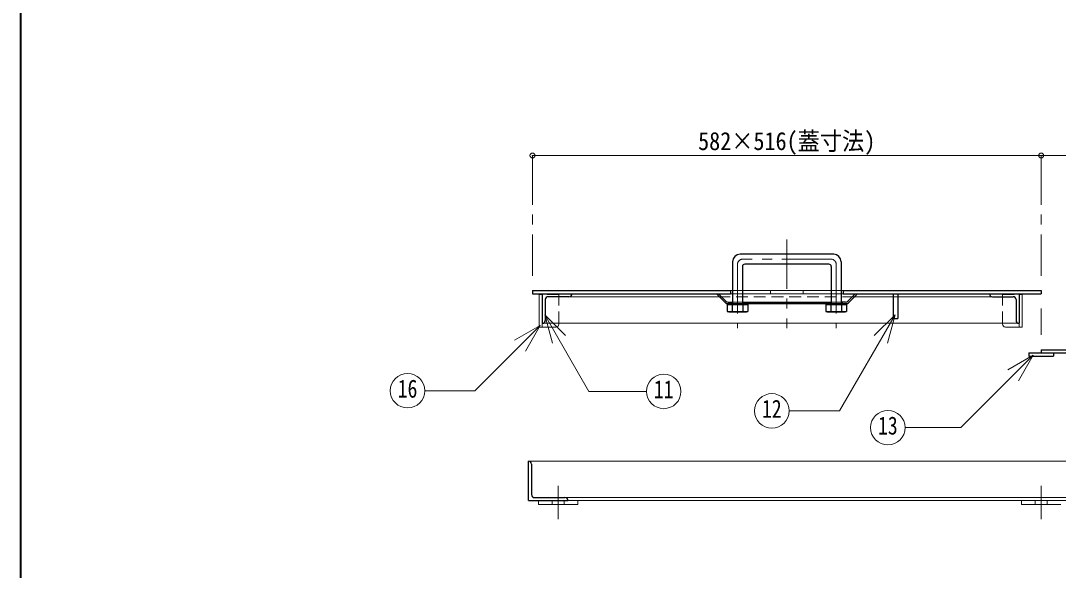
# Model space of a CAD drawing. Units: millimetres at full size, sheet at 1:10; details may follow other scales. Extents: x -2094 to 1956, y -1414 to 1396.
# Drawn here: x -2094 to -1041, y -134 to 423 of the extents above; entities that cross this region are included whole.
import ezdxf
from ezdxf.enums import TextEntityAlignment as Align

# ---------------------------------------------------------------- set-up
doc = ezdxf.new("R2010")
doc.units = ezdxf.units.MM
doc.header["$LTSCALE"] = 10
doc.header["$PDMODE"] = 32
doc.header["$PDSIZE"] = 5
doc.linetypes.add('CHAIN1', pattern=[8, 5, -1, 1, -1])
doc.linetypes.add('DASHED1', pattern=[1.8, 1.2, -0.6])
doc.layers.add('0-0_ﾚｲﾔ1', color=4, linetype='Continuous', lineweight=9)
doc.styles.add('ＭＳ ゴシック', font='')
doc.styles.get('ＭＳ ゴシック').set_extended_font_data('MS Gothic')

msp = doc.modelspace()

# ---------------------------------------------------------------- linework, layer by layer
at = {"layer": '0-0_ﾚｲﾔ1', "color": 1, "lineweight": 40}
msp.add_line((-2093.69, -1413.67), (-2093.69, 1396.33), dxfattribs=at)
at = {"layer": '0-0_ﾚｲﾔ1'}
for p, q in [((-1574.69, 286.33), (-1058.69, 286.33)), ((-1058.69, 286.33), (-542.69, 286.33)), ((-1333.27, 149.33), (-1300.11, 149.33)), ((-1385.19, 143.13), (-1537.69, 143.13)), ((-1333.27, 146.13), (-1300.11, 146.13)), ((-1208.69, 143.13), (-1248.19, 143.13)), ((-1108.19, 143.13), (-1204.19, 143.13)), ((-1564.69, 116.13), (-1081.19, 116.13)), ((-1547.89, 115.33), (-1547.89, 116.13)), ((-1097.99, 115.33), (-1097.99, 116.13)), ((-1550.89, 112.33), (-1564.69, 112.33)), ((-1094.99, 112.33), (-1081.19, 112.33)), ((-1568.69, -67.67), (-1568.69, -63.67)), ((-1568.69, -67.67), (-1528.69, -67.67)), ((-1528.69, -67.67), (-1528.69, -63.67)), ((-1078.69, -67.67), (-1078.69, -63.67)), ((-1078.69, -67.67), (-1038.69, -67.67))]:
    msp.add_line(p, q, dxfattribs=at)
at = {"layer": '0-0_ﾚｲﾔ1', "linetype": 'CHAIN1'}
for p, q in [((-1574.69, 286.33), (-1574.69, 164.33)), ((-1058.69, 286.33), (-1058.69, 164.33)), ((-1316.69, 201.13), (-1316.69, 111.13)), ((-1271.69, 181.13), (-1361.69, 181.13)), ((-1366.69, 176.13), (-1366.69, 111.13)), ((-1266.69, 176.13), (-1266.69, 111.13)), ((-1058.69, 131.13), (-1058.69, 104.33)), ((-1548.69, -82.67), (-1548.69, -48.67)), ((-1058.69, -82.67), (-1058.69, -48.67))]:
    msp.add_line(p, q, dxfattribs=at)
at = {"layer": '0-0_ﾚｲﾔ1', "color": 5, "lineweight": 25}
for p, q in [((-1269.19, 186.13), (-1364.19, 186.13)), ((-1371.69, 178.63), (-1371.69, 135.63)), ((-1361.69, 173.63), (-1361.69, 135.63)), ((-1274.19, 176.13), (-1359.19, 176.13)), ((-1271.69, 173.63), (-1271.69, 135.63)), ((-1261.69, 178.63), (-1261.69, 135.63)), ((-1574.69, 149.33), (-1574.69, 146.13)), ((-1574.69, 149.33), (-1373.69, 149.33)), ((-1373.69, 149.33), (-1373.69, 146.13)), ((-1259.69, 149.33), (-1259.69, 146.13)), ((-1259.69, 149.33), (-1058.69, 149.33)), ((-1058.69, 149.33), (-1058.69, 146.13)), ((-1574.69, 146.13), (-1373.69, 146.13)), ((-1564.69, 146.13), (-1564.69, 116.13)), ((-1561.69, 140.13), (-1561.69, 119.13)), ((-1537.69, 143.13), (-1558.69, 143.13)), ((-1379.07, 137.01), (-1388.19, 146.13)), ((-1378.45, 138.51), (-1386.07, 146.13)), ((-1360.69, 137.63), (-1272.69, 137.63)), ((-1272.69, 137.63), (-1272.69, 136.13)), ((-1259.69, 146.13), (-1058.69, 146.13)), ((-1254.93, 138.51), (-1247.31, 146.13)), ((-1254.31, 137.01), (-1245.19, 146.13)), ((-1208.69, 146.13), (-1208.69, 121.13)), ((-1204.19, 146.13), (-1204.19, 121.13)), ((-1108.19, 143.13), (-1087.19, 143.13)), ((-1084.19, 140.13), (-1084.19, 119.13)), ((-1081.19, 146.13), (-1081.19, 116.13)), ((-1377.19, 135.13), (-1375.69, 135.63)), ((-1377.19, 135.13), (-1356.19, 135.13)), ((-1377.19, 135.13), (-1377.19, 128.13)), ((-1377.19, 128.13), (-1356.19, 128.13)), ((-1377.19, 128.13), (-1375.69, 127.63)), ((-1376.95, 136.13), (-1372.69, 136.13)), ((-1375.69, 135.63), (-1357.69, 135.63)), ((-1375.69, 127.63), (-1372.19, 128.13)), ((-1375.69, 127.63), (-1357.69, 127.63)), ((-1372.19, 135.13), (-1372.19, 128.13)), ((-1372.19, 128.13), (-1366.69, 127.63)), ((-1366.69, 127.63), (-1361.19, 128.13)), ((-1361.19, 135.13), (-1361.19, 128.13)), ((-1361.19, 128.13), (-1357.69, 127.63)), ((-1277.19, 135.13), (-1275.69, 135.63)), ((-1277.19, 135.13), (-1256.19, 135.13)), ((-1277.19, 128.13), (-1256.19, 128.13)), ((-1275.69, 135.63), (-1257.69, 135.63)), ((-1275.69, 127.63), (-1257.69, 127.63)), ((-1272.19, 135.13), (-1272.19, 128.13)), ((-1266.69, 135.63), (-1261.19, 135.13)), ((-1261.19, 135.13), (-1257.69, 135.63)), ((-1256.19, 128.13), (-1257.69, 127.63)), ((-1208.69, 121.13), (-1204.19, 121.13)), ((-1071.19, 86.13), (-1071.19, 82.93)), ((-1071.19, 86.13), (-857.69, 86.13)), ((-1058.69, 89.33), (-1058.69, 86.13)), ((-1058.69, 89.33), (-857.69, 89.33)), ((-1046.19, 86.13), (-1046.19, 82.93)), ((-1071.19, 82.93), (-1046.19, 82.93)), ((-1578.69, -63.67), (-1578.69, -23.67)), ((-1575.69, -26.67), (-1575.69, -57.67)), ((-1572.69, -60.67), (-1541.69, -60.67)), ((-1578.69, -63.67), (-1538.69, -63.67))]:
    msp.add_line(p, q, dxfattribs=at)
at = {"layer": '0-0_ﾚｲﾔ1', "color": 7, "lineweight": 18}
for p, q in [((-1371.69, 149.33), (-1373.69, 149.33)), ((-1333.27, 149.33), (-1361.69, 149.33)), ((-1333.27, 149.33), (-1333.27, 146.13)), ((-1300.11, 149.33), (-1300.11, 146.13)), ((-1271.69, 149.33), (-1300.11, 149.33)), ((-1259.69, 149.33), (-1261.69, 149.33)), ((-1567.89, 145.33), (-1564.69, 145.33)), ((-1567.89, 145.33), (-1567.89, 112.33)), ((-1373.69, 146.13), (-1371.69, 146.13)), ((-1372.69, 137.63), (-1371.69, 137.63)), ((-1361.69, 146.13), (-1333.27, 146.13)), ((-1361.69, 137.63), (-1360.69, 137.63)), ((-1300.11, 146.13), (-1271.69, 146.13)), ((-1272.69, 137.63), (-1271.69, 137.63)), ((-1261.69, 146.13), (-1259.69, 146.13)), ((-1261.69, 137.63), (-1260.69, 137.63)), ((-1077.99, 145.33), (-1081.19, 145.33)), ((-1077.99, 145.33), (-1077.99, 112.33)), ((-1372.69, 136.13), (-1371.69, 136.13)), ((-1361.69, 136.13), (-1360.69, 136.13)), ((-1272.69, 136.13), (-1271.69, 136.13)), ((-1261.69, 136.13), (-1260.69, 136.13)), ((-1564.69, 116.13), (-1564.69, 112.33)), ((-1562.27, 124.81), (-1541.05, 103.6)), ((-1562.27, 124.81), (-1554.5, 95.84)), ((-1206.94, 124.83), (-1228.15, 103.62)), ((-1206.94, 124.83), (-1214.7, 95.86)), ((-1081.19, 116.13), (-1081.19, 112.33)), ((-1566.88, 113.9), (-1633.05, 47.73)), ((-1566.88, 113.9), (-1592.86, 98.9)), ((-1566.88, 113.9), (-1581.88, 87.92)), ((-1567.89, 112.33), (-1564.69, 112.33)), ((-1077.99, 112.33), (-1081.19, 112.33)), ((-1066.73, 83.82), (-1140.28, 10.27)), ((-1066.73, 83.82), (-1092.71, 68.82)), ((-1066.73, 83.82), (-1081.73, 57.84)), ((-1633.05, 47.73), (-1683.87, 47.73)), ((-1140.28, 10.27), (-1196.73, 10.27)), ((-538.69, -23.67), (-1578.69, -23.67)), ((-1541.69, -60.67), (-575.69, -60.67)), ((-1538.69, -63.67), (-578.69, -63.67))]:
    msp.add_line(p, q, dxfattribs=at)
at = {"layer": '0-0_ﾚｲﾔ1', "linetype": 'DASHED1'}
for p, q in [((-1371.69, 149.33), (-1361.69, 149.33)), ((-1271.69, 149.33), (-1261.69, 149.33)), ((-1547.89, 145.33), (-1564.69, 145.33)), ((-1547.89, 116.13), (-1547.89, 145.33)), ((-1248.19, 143.13), (-1385.19, 143.13)), ((-1371.69, 146.13), (-1361.69, 146.13)), ((-1371.69, 137.63), (-1361.69, 137.63)), ((-1271.69, 146.13), (-1261.69, 146.13)), ((-1271.69, 137.63), (-1261.69, 137.63)), ((-1208.69, 143.13), (-1204.19, 143.13)), ((-1097.99, 145.33), (-1081.19, 145.33)), ((-1097.99, 116.13), (-1097.99, 145.33)), ((-1371.69, 136.13), (-1361.69, 136.13)), ((-1271.69, 136.13), (-1261.69, 136.13)), ((-1554.69, -67.67), (-1554.69, -63.67)), ((-1542.69, -67.67), (-1542.69, -63.67)), ((-1064.69, -67.67), (-1064.69, -63.67)), ((-1052.69, -67.67), (-1052.69, -63.67))]:
    msp.add_line(p, q, dxfattribs=at)
at = {"layer": '0-0_ﾚｲﾔ1', "color": 5, "lineweight": 25}
for points in [[(-1376.33, 137.63), (-1372.69, 137.63), (-1372.69, 136.13)], [(-1360.69, 137.63), (-1360.69, 136.13), (-1272.69, 136.13)], [(-1257.06, 137.63), (-1260.69, 137.63), (-1260.69, 136.13), (-1256.43, 136.13)], [(-1375.69, 135.63), (-1372.19, 135.13), (-1366.69, 135.63)], [(-1366.69, 135.63), (-1361.19, 135.13), (-1357.69, 135.63)], [(-1357.69, 135.63), (-1356.19, 135.13), (-1356.19, 128.13), (-1357.69, 127.63)], [(-1277.19, 135.13), (-1277.19, 128.13), (-1275.69, 127.63), (-1272.19, 128.13)], [(-1275.69, 135.63), (-1272.19, 135.13), (-1266.69, 135.63)], [(-1272.19, 128.13), (-1266.69, 127.63), (-1261.19, 128.13)], [(-1261.19, 135.13), (-1261.19, 128.13), (-1257.69, 127.63)], [(-1257.69, 135.63), (-1256.19, 135.13), (-1256.19, 128.13)]]:
    msp.add_lwpolyline(points, dxfattribs=at)
at = {"layer": '0-0_ﾚｲﾔ1', "color": 7, "lineweight": 18}
for points in [[(-1562.27, 124.81), (-1517.35, 47.02), (-1459.05, 47.02)], [(-1206.94, 124.83), (-1263.27, 27.27), (-1314.41, 27.27)]]:
    msp.add_lwpolyline(points, dxfattribs=at)
for centre in [(-1701.37, 47.73), (-1441.55, 47.02), (-1331.91, 27.27), (-1214.23, 10.27)]:
    msp.add_circle(centre, 17.5, dxfattribs=at)
at = {"layer": '0-0_ﾚｲﾔ1', "color": 5, "lineweight": 25}
for centre, radius, start, end in [((-1364.19, 178.63), 7.5, 90, 180), ((-1269.19, 178.63), 7.5, 0, 90), ((-1359.19, 173.63), 2.5, 90, 180), ((-1274.19, 173.63), 2.5, 0, 90), ((-1558.69, 140.13), 3, 90, 180), ((-1537.69, 146.13), 3, 270, 0), ((-1376.95, 139.13), 3, 225, 270), ((-1376.33, 140.63), 3, 225, 270), ((-1257.06, 140.63), 3, 270, 315), ((-1256.43, 139.13), 3, 270, 315), ((-1108.19, 146.13), 3, 180, 270), ((-1087.19, 140.13), 3, 0, 90), ((-1564.69, 119.13), 3, 270, 0), ((-1081.19, 119.13), 3, 180, 270), ((-1578.69, -26.67), 3, 0, 90), ((-1572.69, -57.67), 3, 180, 270), ((-1541.69, -63.67), 3, 0, 90)]:
    msp.add_arc(centre, radius, start, end, dxfattribs=at)
at = {"layer": '0-0_ﾚｲﾔ1', "linetype": 'CHAIN1'}
for centre, start, end in [((-1361.69, 176.13), 90, 180), ((-1271.69, 176.13), 0, 90)]:
    msp.add_arc(centre, 5, start, end, dxfattribs=at)
at = {"layer": '0-0_ﾚｲﾔ1'}
for centre, start, end in [((-1550.89, 115.33), 270, 0), ((-1094.99, 115.33), 180, 270)]:
    msp.add_arc(centre, 3, start, end, dxfattribs=at)
at = {"layer": '0-0_ﾚｲﾔ1', "color": 1}
for p in [(-1574.69, 286.33), (-1058.69, 286.33)]:
    msp.add_point(p, dxfattribs=at)

# ---------------------------------------------------------------- texts
at = {"layer": '0-0_ﾚｲﾔ1', "color": 7, "style": 'ＭＳ ゴシック'}
for s, width, p in [('582×516(蓋寸法)', 0.9, (-1406.69, 286.33)), ('16', 0.8, (-1711.37, 35.23)), ('11', 0.8, (-1451.55, 34.52)), ('12', 0.8, (-1341.91, 14.77)), ('13', 0.8, (-1224.23, -2.23))]:
    msp.add_text(s, height=18.33, dxfattribs=dict(at, width=width)).set_placement(p, align=Align.BOTTOM_LEFT)

doc.saveas('drawing.dxf')
